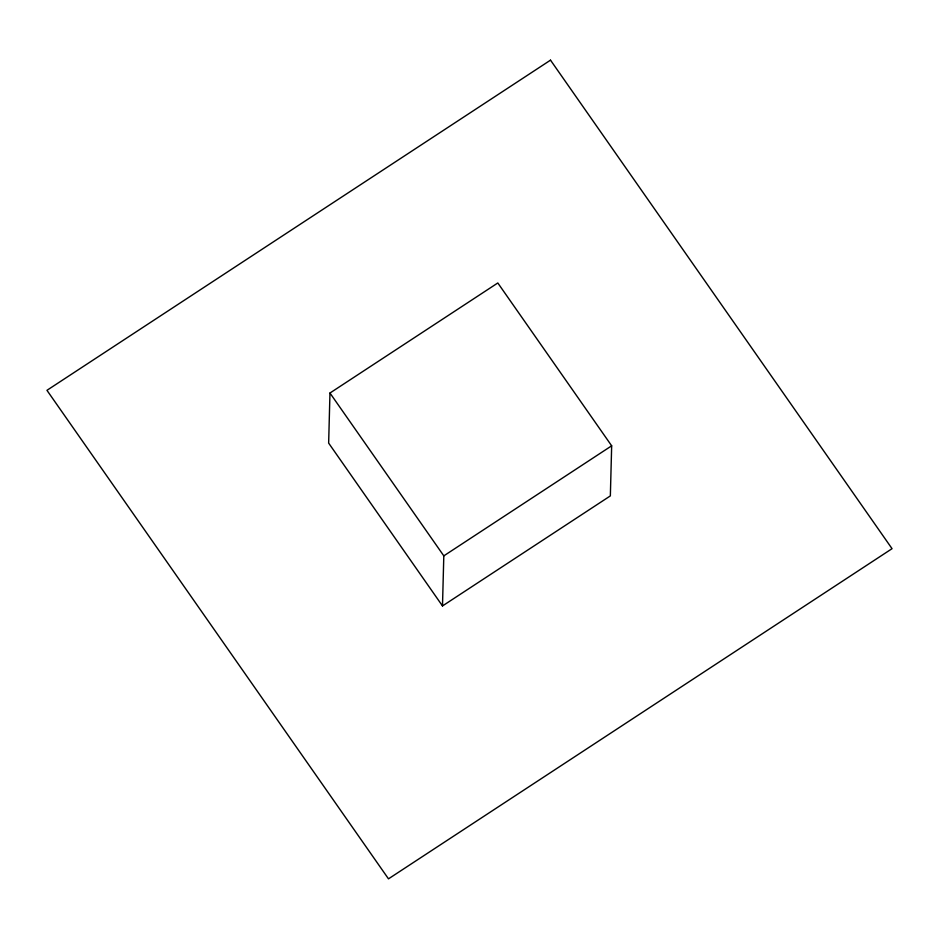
<?xml version="1.0" encoding="UTF-8"?>
<svg xmlns="http://www.w3.org/2000/svg" width="939" height="939" viewBox="0 0 939 939"><rect width="100%" height="100%" fill="white"/><g stroke="black" fill="none" stroke-linecap="round" stroke-linejoin="round"><path stroke-width="1.41" d="M329.965 393.03L328.65 443.102L442.492 605.948L610.35 495.898L611.665 445.814L497.811 282.968L329.965 393.03L443.807 555.865L442.492 605.948M443.807 555.865L611.665 445.814M550.512 60.155L46.95 390.319L388.488 878.845L892.05 548.681L550.512 60.155"/></g></svg>
